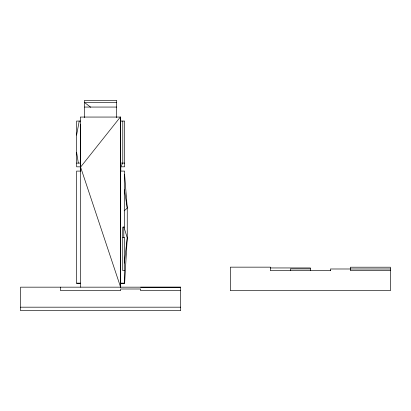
<?xml version="1.0" encoding="UTF-8"?>
<svg xmlns="http://www.w3.org/2000/svg" width="411" height="411" viewBox="0 0 411 411"><rect width="100%" height="100%" fill="white"/><g stroke="black" fill="none" stroke-linecap="round" stroke-linejoin="round"><path stroke-width="0.62" d="M120.197 285.953L120.613 287.166L120.623 282.67M120.808 170.955L120.819 166.465M80.587 170.693L80.613 166.861L76.585 166.809L76.585 121.06L80.587 121.06M120.613 170.693L120.634 166.861M124.322 263.102L127.256 237.877L127.256 208.084L124.615 174.577M76.585 135.111L79.236 121.06M80.587 167.092L120.336 117.058L80.309 117.058L80.587 167.092L120.613 287.166L120.613 121.06L120.336 117.058L120.613 287.166M124.173 210.833L127.256 208.084L124.369 189.748M116.611 102.555L84.589 102.555L90.692 107.225M84.589 107.06L116.611 107.06M120.613 121.06L124.615 121.06L124.615 166.809L120.613 166.809L122.786 163.09L122.786 121.06M76.585 163.09L80.587 163.09M120.613 163.09L124.615 163.09M80.587 171.094L76.585 171.094L76.585 283.287L80.587 283.287M120.613 171.094L124.615 171.094L124.615 227.129L122.73 227.129L122.73 270.587L124.615 270.587M122.73 237.419L124.615 237.419L124.615 283.164L120.613 283.164M270.376 267.951L310.397 267.951L310.397 270.654M310.397 268.897L290.387 268.897L290.387 270.654M390.45 268.994L330.413 268.989L330.413 270.654M330.732 270.654L270.376 270.654L270.376 267.155L230.35 267.155L230.35 290.664L390.45 290.664L390.45 267.207L350.424 267.207L350.424 270.654L390.45 270.654M76.585 283.164L80.587 283.164M120.613 283.287L124.615 283.287L127.256 237.877L123.86 226.903M140.624 287.222L180.65 287.222M180.65 290.664L140.624 290.664L140.624 289L120.613 289L120.613 290.664L60.576 290.664L60.576 287.166M20.55 307.181L180.65 307.181M76.585 152.245L78.347 163.09M120.613 167.092L120.336 117.058L120.824 121.522M120.336 117.058L120.474 121.553M123.824 227.129L123.824 237.419M116.611 117.638L116.611 100.32L84.589 100.32L84.589 117.638M80.587 124.245L80.587 287.166M180.65 287.166L20.55 287.166L20.55 310.68L180.65 310.68L180.65 287.166"/></g></svg>
